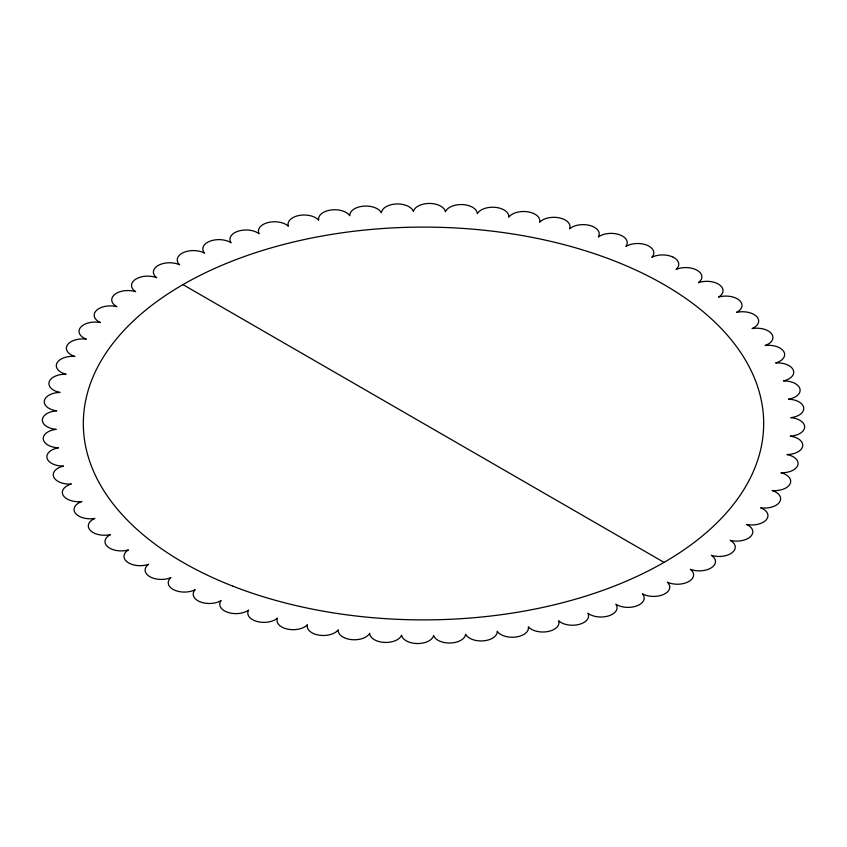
<?xml version="1.0" encoding="UTF-8"?>
<svg xmlns="http://www.w3.org/2000/svg" width="847" height="847" viewBox="0 0 847 847"><rect width="100%" height="100%" fill="white"/><g stroke="black" fill="none" stroke-linecap="round" stroke-linejoin="round"><path stroke-width="1.27" d="M182.963 284.624L664.037 562.376M232.83 586.145A340.176 196.398 0 0 0 762.808 437.507A340.176 196.398 0 0 0 274.862 246.837A340.176 196.398 0 0 0 232.83 586.145M673.196 257.202A16.157 9.328 0 0 0 651.819 257.308A16.157 9.328 0 0 0 647.14 245.27A16.157 9.328 0 0 0 625.869 246.456A16.157 9.328 0 0 0 619.379 234.693A16.157 9.328 0 0 0 598.363 236.948A16.157 9.328 0 0 0 590.137 225.556A16.157 9.328 0 0 0 569.544 228.859A16.157 9.328 0 0 0 559.623 217.923A16.157 9.328 0 0 0 539.603 222.253A16.157 9.328 0 0 0 528.073 211.856A16.157 9.328 0 0 0 508.782 217.171A16.157 9.328 0 0 0 495.717 207.399A16.157 9.328 0 0 0 477.306 213.666A16.157 9.328 0 0 0 462.822 204.593A16.157 9.328 0 0 0 445.427 211.761A16.157 9.328 0 0 0 429.63 203.449A16.157 9.328 0 0 0 413.378 211.464A16.157 9.328 0 0 0 396.385 203.979A16.157 9.328 0 0 0 381.404 212.777A16.157 9.328 0 0 0 363.352 206.17A16.157 9.328 0 0 0 349.758 215.699A16.157 9.328 0 0 0 330.775 210.024A16.157 9.328 0 0 0 318.663 220.199A16.157 9.328 0 0 0 298.896 215.509A16.157 9.328 0 0 0 288.372 226.244A16.157 9.328 0 0 0 267.97 222.57A16.157 9.328 0 0 0 259.108 233.793A16.157 9.328 0 0 0 238.229 231.157A16.157 9.328 0 0 0 231.104 242.793A16.157 9.328 0 0 0 209.897 241.215A16.157 9.328 0 0 0 204.55 253.158A16.157 9.328 0 0 0 183.196 252.65A16.157 9.328 0 0 0 179.67 264.825A16.157 9.328 0 0 0 158.315 265.397A16.157 9.328 0 0 0 156.642 277.7A16.157 9.328 0 0 0 135.456 279.341A16.157 9.328 0 0 0 135.647 291.675A16.157 9.328 0 0 0 114.8 294.385A16.157 9.328 0 0 0 116.844 306.667A16.157 9.328 0 0 0 96.484 310.404A16.157 9.328 0 0 0 100.37 322.538A16.157 9.328 0 0 0 80.656 327.291A16.157 9.328 0 0 0 86.362 339.181A16.157 9.328 0 0 0 67.432 344.909A16.157 9.328 0 0 0 74.917 356.471A16.157 9.328 0 0 0 56.918 363.13A16.157 9.328 0 0 0 66.13 374.268A16.157 9.328 0 0 0 49.2 381.806A16.157 9.328 0 0 0 60.052 392.436A16.157 9.328 0 0 0 44.33 400.8A16.157 9.328 0 0 0 56.749 410.837A16.157 9.328 0 0 0 42.35 419.964A16.157 9.328 0 0 0 56.23 429.344A16.157 9.328 0 0 0 43.271 439.159A16.157 9.328 0 0 0 58.507 447.798A16.157 9.328 0 0 0 47.072 458.227A16.157 9.328 0 0 0 63.567 466.072A16.157 9.328 0 0 0 53.753 477.041A16.157 9.328 0 0 0 71.37 484.029A16.157 9.328 0 0 0 63.239 495.442A16.157 9.328 0 0 0 81.841 501.519A16.157 9.328 0 0 0 75.468 513.293A16.157 9.328 0 0 0 94.917 518.406A16.157 9.328 0 0 0 90.354 530.466A16.157 9.328 0 0 0 110.502 534.584A16.157 9.328 0 0 0 107.77 546.823A16.157 9.328 0 0 0 128.458 549.904A16.157 9.328 0 0 0 127.579 562.239A16.157 9.328 0 0 0 148.659 564.271A16.157 9.328 0 0 0 149.654 576.595A16.157 9.328 0 0 0 170.956 577.569A16.157 9.328 0 0 0 173.804 589.798A16.157 9.328 0 0 0 195.181 589.692A16.157 9.328 0 0 0 199.86 601.73A16.157 9.328 0 0 0 221.131 600.544A16.157 9.328 0 0 0 227.621 612.307A16.157 9.328 0 0 0 248.637 610.052A16.157 9.328 0 0 0 256.863 621.444A16.157 9.328 0 0 0 277.456 618.141A16.157 9.328 0 0 0 287.377 629.077A16.157 9.328 0 0 0 307.397 624.747A16.157 9.328 0 0 0 318.927 635.144A16.157 9.328 0 0 0 338.218 629.829A16.157 9.328 0 0 0 351.283 639.601A16.157 9.328 0 0 0 369.694 633.334A16.157 9.328 0 0 0 384.178 642.407A16.157 9.328 0 0 0 401.573 635.239A16.157 9.328 0 0 0 417.37 643.551A16.157 9.328 0 0 0 433.622 635.536A16.157 9.328 0 0 0 450.615 643.021A16.157 9.328 0 0 0 465.596 634.223A16.157 9.328 0 0 0 483.648 640.83A16.157 9.328 0 0 0 497.242 631.301A16.157 9.328 0 0 0 516.225 636.976A16.157 9.328 0 0 0 528.337 626.801A16.157 9.328 0 0 0 548.104 631.491A16.157 9.328 0 0 0 558.628 620.756A16.157 9.328 0 0 0 579.03 624.43A16.157 9.328 0 0 0 587.892 613.207A16.157 9.328 0 0 0 608.771 615.843A16.157 9.328 0 0 0 615.896 604.207A16.157 9.328 0 0 0 637.103 605.785A16.157 9.328 0 0 0 642.449 593.842A16.157 9.328 0 0 0 663.804 594.35A16.157 9.328 0 0 0 667.33 582.175A16.157 9.328 0 0 0 688.685 581.603A16.157 9.328 0 0 0 690.358 569.3A16.157 9.328 0 0 0 711.544 567.659A16.157 9.328 0 0 0 711.353 555.325A16.157 9.328 0 0 0 732.2 552.615A16.157 9.328 0 0 0 730.156 540.333A16.157 9.328 0 0 0 750.516 536.596A16.157 9.328 0 0 0 746.631 524.462A16.157 9.328 0 0 0 766.344 519.709A16.157 9.328 0 0 0 760.638 507.819A16.157 9.328 0 0 0 779.568 502.091A16.157 9.328 0 0 0 772.083 490.529A16.157 9.328 0 0 0 790.082 483.87A16.157 9.328 0 0 0 780.87 472.732A16.157 9.328 0 0 0 797.8 465.194A16.157 9.328 0 0 0 786.948 454.564A16.157 9.328 0 0 0 802.67 446.2A16.157 9.328 0 0 0 790.251 436.163A16.157 9.328 0 0 0 804.65 427.036A16.157 9.328 0 0 0 790.77 417.656A16.157 9.328 0 0 0 803.729 407.841A16.157 9.328 0 0 0 788.493 399.202A16.157 9.328 0 0 0 799.928 388.773A16.157 9.328 0 0 0 783.433 380.928A16.157 9.328 0 0 0 793.247 369.959A16.157 9.328 0 0 0 775.63 362.971A16.157 9.328 0 0 0 783.761 351.558A16.157 9.328 0 0 0 765.159 345.481A16.157 9.328 0 0 0 771.532 333.707A16.157 9.328 0 0 0 752.083 328.594A16.157 9.328 0 0 0 756.646 316.534A16.157 9.328 0 0 0 736.498 312.416A16.157 9.328 0 0 0 739.23 300.177A16.157 9.328 0 0 0 718.542 297.096A16.157 9.328 0 0 0 719.421 284.761A16.157 9.328 0 0 0 698.341 282.729A16.157 9.328 0 0 0 697.346 270.405A16.157 9.328 0 0 0 676.044 269.431A16.157 9.328 0 0 0 673.196 257.202"/></g></svg>
